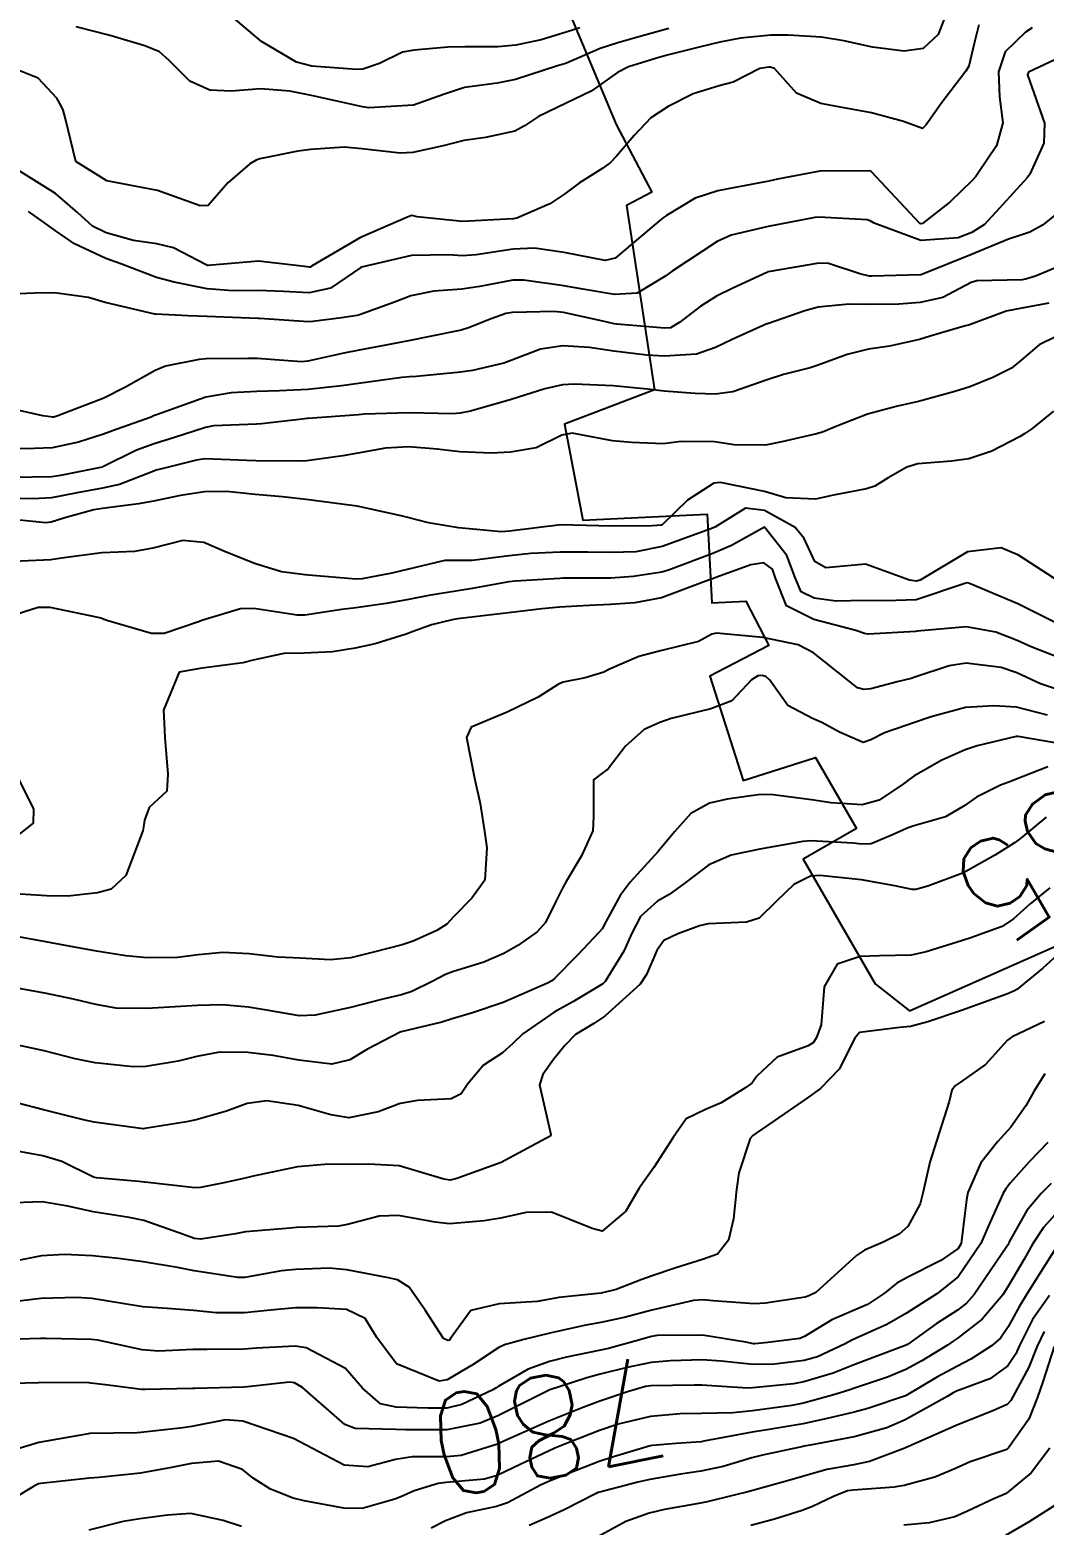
# Model space of a CAD drawing. Header units: metres. Extents: x 318500 to 325275, y 7408834 to 7428799.
# Drawn here: x 321662.2 to 321702.1, y 7423605.8 to 7423664.5 of the extents above; entities that cross this region are included whole.
import ezdxf
from ezdxf.enums import TextEntityAlignment as Align

# ---------------------------------------------------------------- set-up
doc = ezdxf.new("R2010")
doc.units = ezdxf.units.M
doc.header["$MEASUREMENT"] = 0
for name, color, linetype in [('Cotas', 45, 'Continuous'), ('Curvas de Nivel 1m', 11, 'Continuous'), ('Curvas de Nivel 5m', 15, 'Continuous'), ('Edificações', 30, 'Continuous')]:
    doc.layers.add(name, color=color, linetype=linetype)
doc.styles.add('Style-STANDARD', font='STANDARD.shx')

msp = doc.modelspace()

# ---------------------------------------------------------------- linework, layer by layer
at = {"layer": 'Curvas de Nivel 1m', "flags": 128}
for points, elevation in [([(321683.817, 7423664.581), (321683.32, 7423664.416), (321682.303, 7423664.107), (321681.312, 7423663.903), (321680.595, 7423663.836), (321679.31, 7423663.835), (321678.636, 7423663.821), (321677.308, 7423663.702), (321676.854, 7423663.62), (321675.947, 7423663.18), (321675.298, 7423662.962), (321675.049, 7423662.945), (321673.299, 7423663.075), (321672.689, 7423663.226), (321671.312, 7423664.046), (321669.881, 7423665.262)], 804), ([(321698.12, 7423664.888), (321697.896, 7423664.316), (321697.313, 7423663.766), (321696.559, 7423663.66), (321695.314, 7423663.823), (321694.189, 7423664.065), (321693.319, 7423664.214), (321692.004, 7423664.286), (321691.32, 7423664.285), (321690.133, 7423664.177), (321689.315, 7423664.021), (321688.509, 7423663.815), (321687.307, 7423663.517), (321686.923, 7423663.418), (321685.737, 7423663.053), (321685.298, 7423662.83), (321684.261, 7423662.099), (321683.285, 7423661.618), (321682.2, 7423661.096), (321681.65, 7423660.729), (321681.271, 7423660.524), (321680.119, 7423660.275), (321679.265, 7423660.156), (321678.458, 7423659.952), (321677.258, 7423659.68), (321676.766, 7423659.658), (321675.26, 7423659.831), (321674.563, 7423659.898), (321673.259, 7423659.806), (321672.741, 7423659.742), (321671.253, 7423659.441), (321671.11, 7423659.384), (321670.859, 7423659.246), (321670.001, 7423658.496), (321669.225, 7423657.606), (321668.91, 7423657.589), (321667.233, 7423658.193), (321666.138, 7423658.409), (321665.239, 7423658.576), (321664.025, 7423659.338), (321663.619, 7423661.001), (321663.529, 7423661.346), (321663.445, 7423661.511), (321663.285, 7423661.813), (321662.539, 7423662.608), (321661.297, 7423663.098)], 802), ([(321699.5, 7423664.694), (321699.316, 7423663.959), (321699.096, 7423663.08), (321698.989, 7423662.875), (321698.009, 7423661.611), (321697.517, 7423660.896), (321697.417, 7423660.759), (321697.276, 7423660.627), (321696.537, 7423660.907), (321695.283, 7423661.237), (321693.842, 7423661.498), (321693.287, 7423661.614), (321692.335, 7423662.009), (321691.465, 7423662.978), (321691.301, 7423663.039), (321691.241, 7423663.04), (321690.889, 7423662.984), (321689.845, 7423662.444), (321689.293, 7423662.309), (321688.267, 7423661.993), (321687.285, 7423661.49), (321686.616, 7423661.04), (321685.962, 7423660.357), (321685.257, 7423659.546), (321685.021, 7423659.295), (321684.725, 7423659.065), (321683.814, 7423658.501), (321683.235, 7423658.065), (321682.645, 7423657.673), (321681.342, 7423657.108), (321681.22, 7423657.085), (321681.194, 7423657.084), (321679.218, 7423656.971), (321677.427, 7423657.158), (321677.221, 7423657.208), (321677.177, 7423657.204), (321677.076, 7423657.162), (321675.212, 7423656.344), (321673.288, 7423655.219), (321673.232, 7423655.187), (321673.199, 7423655.181), (321672.907, 7423655.223), (321671.202, 7423655.419), (321669.368, 7423655.267), (321669.219, 7423655.251), (321669.2, 7423655.252), (321669.148, 7423655.271), (321667.856, 7423655.94), (321667.208, 7423656.097), (321666.286, 7423656.232), (321665.212, 7423656.526), (321664.685, 7423656.798), (321664.095, 7423657.337), (321663.231, 7423658.082), (321661.443, 7423659.182)], 801), ([(321687.323, 7423664.559), (321686.142, 7423664.223), (321685.314, 7423663.992), (321684.615, 7423663.763), (321683.302, 7423663.193), (321683.216, 7423663.167), (321682.939, 7423663.085), (321681.294, 7423662.554), (321680.577, 7423662.404), (321679.291, 7423662.231), (321678.472, 7423661.964), (321677.284, 7423661.539), (321675.529, 7423661.433), (321675.283, 7423661.473), (321673.872, 7423661.798), (321673.287, 7423661.923), (321672.425, 7423662.092), (321671.289, 7423662.179), (321670.12, 7423662.09), (321669.289, 7423662.13), (321668.498, 7423662.488), (321667.697, 7423663.294), (321667.305, 7423663.637), (321666.737, 7423663.877), (321665.315, 7423664.292), (321664.041, 7423664.617)], 803), ([(321702.705, 7423663.431), (321701.446, 7423662.839), (321701.409, 7423662.729), (321702.073, 7423660.832), (321702.051, 7423660.05), (321701.495, 7423658.838), (321701.394, 7423658.692), (321701.245, 7423658.54), (321700.442, 7423657.642), (321699.721, 7423656.862), (321699.217, 7423656.547), (321698.677, 7423656.34), (321697.213, 7423656.228), (321695.38, 7423656.918), (321695.221, 7423657.005), (321695.102, 7423657.041), (321693.223, 7423657.143), (321693.046, 7423657.129), (321692.181, 7423656.966), (321691.218, 7423656.783), (321689.769, 7423656.44), (321689.212, 7423656.19), (321687.452, 7423655.026), (321687.303, 7423654.924), (321687.197, 7423654.839), (321686.069, 7423654.164), (321685.186, 7423654.106), (321683.944, 7423654.317), (321683.191, 7423654.453), (321681.624, 7423654.673), (321681.193, 7423654.669), (321679.89, 7423654.429), (321679.188, 7423654.32), (321678.091, 7423654.246), (321677.183, 7423654.055), (321676.536, 7423653.813), (321675.172, 7423653.316), (321675.071, 7423653.292), (321674.459, 7423653.201), (321673.333, 7423653.052), (321673.167, 7423653.043), (321671.235, 7423653.174), (321671.169, 7423653.175), (321669.188, 7423653.251), (321669.17, 7423653.252), (321668.437, 7423653.281), (321667.171, 7423653.337), (321667.128, 7423653.343), (321665.177, 7423653.804), (321664.516, 7423653.994), (321663.182, 7423654.173), (321662.383, 7423654.161), (321661.181, 7423654.11)], 799), ([(321702.67, 7423657.384), (321702, 7423656.832), (321701.494, 7423656.56), (321701.216, 7423656.47), (321700.655, 7423656.289), (321699.208, 7423655.685), (321697.258, 7423654.899), (321697.217, 7423654.883), (321697.2, 7423654.879), (321695.285, 7423654.833), (321695.199, 7423654.835), (321694.817, 7423654.926), (321693.584, 7423655.325), (321693.204, 7423655.345), (321691.224, 7423655.004), (321691.2, 7423654.996), (321691.164, 7423654.98), (321689.828, 7423654.356), (321689.186, 7423654.046), (321688.544, 7423653.646), (321687.744, 7423653.021), (321687.385, 7423652.809), (321687.166, 7423652.784), (321685.276, 7423652.951), (321685.169, 7423652.966), (321684.724, 7423653.064), (321683.175, 7423653.404), (321682.813, 7423653.448), (321681.174, 7423653.41), (321680.919, 7423653.369), (321680.235, 7423653.124), (321679.485, 7423652.816), (321679.164, 7423652.714), (321677.867, 7423652.445), (321677.157, 7423652.309), (321676.207, 7423652.121), (321675.151, 7423651.921), (321674.545, 7423651.804), (321673.144, 7423651.49), (321672.895, 7423651.471), (321671.145, 7423651.598), (321670.785, 7423651.606), (321669.145, 7423651.584), (321668.863, 7423651.555), (321667.545, 7423651.294), (321667.138, 7423651.134), (321665.972, 7423650.471), (321665.127, 7423650.048), (321663.32, 7423649.347), (321663.167, 7423649.302), (321663.119, 7423649.296), (321662.731, 7423649.356), (321661.396, 7423649.649)], 798), ([(321702.76, 7423655.269), (321701.721, 7423654.835), (321701.327, 7423654.709), (321701.198, 7423654.694), (321699.415, 7423654.648), (321699.196, 7423654.585), (321698.077, 7423653.996), (321697.183, 7423653.794), (321696.355, 7423653.735), (321695.182, 7423653.719), (321694.384, 7423653.73), (321693.18, 7423653.61), (321692.659, 7423653.476), (321691.232, 7423652.979), (321691.185, 7423652.964), (321691.17, 7423652.955), (321689.807, 7423652.347), (321689.155, 7423652.029), (321688.398, 7423651.765), (321687.15, 7423651.687), (321686.457, 7423651.734), (321685.152, 7423651.893), (321684.197, 7423652.027), (321683.155, 7423652.091), (321682.275, 7423651.971), (321681.146, 7423651.532), (321680.842, 7423651.417), (321679.601, 7423651.133), (321679.139, 7423651.06), (321677.406, 7423650.889), (321677.137, 7423650.878), (321676.829, 7423650.857), (321675.134, 7423650.625), (321674.462, 7423650.529), (321673.132, 7423650.384), (321672.027, 7423650.335), (321671.131, 7423650.3), (321670.126, 7423650.251), (321669.128, 7423650.088), (321667.231, 7423649.408), (321667.121, 7423649.364), (321667.076, 7423649.345), (321666.979, 7423649.301), (321665.611, 7423648.816), (321665.11, 7423648.63), (321664.127, 7423648.312), (321663.101, 7423648.094), (321662.4, 7423648.061), (321661.1, 7423648.058)], 797), ([(321702.242, 7423653.772), (321701.181, 7423653.58), (321700.568, 7423653.46), (321699.171, 7423652.933), (321699.123, 7423652.919), (321698.919, 7423652.874), (321697.578, 7423652.48), (321697.162, 7423652.349), (321695.982, 7423652.088), (321695.156, 7423651.964), (321694.323, 7423651.761), (321693.146, 7423651.325), (321692.867, 7423651.232), (321691.819, 7423650.97), (321691.138, 7423650.75), (321689.836, 7423650.29), (321689.132, 7423650.205), (321688.353, 7423650.232), (321687.133, 7423650.316), (321686.484, 7423650.39), (321685.135, 7423650.527), (321683.614, 7423650.596), (321683.135, 7423650.566), (321682.452, 7423650.409), (321681.129, 7423649.988), (321679.523, 7423649.533), (321679.123, 7423649.453), (321678.832, 7423649.434), (321677.123, 7423649.468), (321675.349, 7423649.413), (321675.122, 7423649.393), (321673.145, 7423649.244), (321673.12, 7423649.243), (321673.1, 7423649.241), (321672.919, 7423649.222), (321671.32, 7423649.034), (321671.117, 7423649.018), (321669.43, 7423648.951), (321669.114, 7423648.894), (321667.899, 7423648.498), (321667.104, 7423648.255), (321666.407, 7423648), (321665.09, 7423647.348), (321665.073, 7423647.338), (321664.996, 7423647.321), (321663.423, 7423647.007), (321663.084, 7423646.959), (321661.532, 7423646.924)], 796), ([(321702.425, 7423649.529), (321701.574, 7423648.835), (321701.304, 7423648.652), (321701.116, 7423648.543), (321700, 7423647.964), (321699.102, 7423647.659), (321698.417, 7423647.564), (321697.098, 7423647.46), (321696.662, 7423647.339), (321695.932, 7423646.912), (321695.408, 7423646.594), (321695.083, 7423646.479), (321693.787, 7423646.232), (321693.077, 7423646.082), (321691.913, 7423646.132), (321691.081, 7423646.38), (321689.347, 7423646.737), (321689.086, 7423646.704), (321688.048, 7423646.043), (321687.061, 7423645.066), (321687.035, 7423645.055), (321686.662, 7423645.036), (321685.06, 7423645.023), (321683.07, 7423645.069), (321681.057, 7423644.818), (321680.744, 7423644.802), (321679.058, 7423644.959), (321677.883, 7423645.152), (321677.063, 7423645.358), (321676.81, 7423645.418), (321675.069, 7423645.802), (321674.37, 7423645.901), (321673.073, 7423646.061), (321672.136, 7423646.167), (321671.075, 7423646.268), (321669.955, 7423646.379), (321669.076, 7423646.367), (321668.132, 7423646.226), (321667.071, 7423646.003), (321666.485, 7423645.889), (321665.066, 7423645.717), (321664.728, 7423645.663), (321663.595, 7423645.342), (321663.058, 7423645.171), (321662.849, 7423645.143), (321661.059, 7423645.327)], 794), ([(321702.688, 7423642.824), (321701.05, 7423643.885), (321700.367, 7423644.164), (321699.051, 7423644.009), (321697.183, 7423642.898), (321697.039, 7423642.857), (321696.774, 7423642.903), (321695.046, 7423643.521), (321693.482, 7423643.381), (321693.047, 7423643.638), (321692.632, 7423644.533), (321692.281, 7423644.962), (321691.07, 7423645.64), (321690.335, 7423645.724), (321689.149, 7423644.999), (321689.094, 7423644.965), (321689.059, 7423644.949), (321688.973, 7423644.916), (321687.052, 7423644.215), (321686.018, 7423644.013), (321685.049, 7423643.981), (321684.122, 7423643.997), (321683.049, 7423644.004), (321681.899, 7423643.947), (321681.047, 7423643.851), (321679.591, 7423643.677), (321679.045, 7423643.676), (321678.515, 7423643.675), (321677.042, 7423643.318), (321676.437, 7423643.169), (321675.269, 7423642.954), (321675.036, 7423642.944), (321673.16, 7423643.097), (321673.038, 7423643.109), (321672.102, 7423643.229), (321671.043, 7423643.55), (321669.832, 7423644.043), (321669.051, 7423644.375), (321668.229, 7423644.459), (321667.049, 7423644.157), (321666.327, 7423644.027), (321665.046, 7423643.969), (321663.458, 7423643.757), (321663.043, 7423643.691), (321661.288, 7423643.613)], 793), ([(321702.704, 7423641.133), (321701.027, 7423641.976), (321699.133, 7423642.774), (321699.039, 7423642.795), (321698.94, 7423642.773), (321697.028, 7423642.13), (321695.856, 7423642.083), (321695.028, 7423642.103), (321693.89, 7423642.074), (321693.029, 7423642.193), (321692.52, 7423642.446), (321692.289, 7423642.961), (321691.955, 7423643.872), (321691.072, 7423644.98), (321689.783, 7423644.262), (321689.049, 7423643.944), (321687.302, 7423643.286), (321687.042, 7423643.212), (321685.913, 7423643.047), (321685.039, 7423642.981), (321683.146, 7423642.972), (321683.038, 7423642.965), (321681.279, 7423642.864), (321681.036, 7423642.834), (321679.59, 7423642.573), (321679.03, 7423642.479), (321677.888, 7423642.291), (321677.025, 7423642.131), (321676.21, 7423641.984), (321675.019, 7423641.81), (321674.467, 7423641.749), (321673.014, 7423641.52), (321672.718, 7423641.519), (321671.018, 7423641.785), (321670.491, 7423641.775), (321669.011, 7423641.326), (321668.971, 7423641.31), (321668.877, 7423641.272), (321667.492, 7423640.804), (321667.003, 7423640.802), (321665.247, 7423641.318), (321665.011, 7423641.402), (321664.903, 7423641.431), (321663.017, 7423641.828), (321662.548, 7423641.824), (321661.109, 7423641.369)], 792), ([(321702.994, 7423639.725), (321701.552, 7423640.285), (321701.005, 7423640.535), (321700.162, 7423640.853), (321699.013, 7423641.07), (321697.076, 7423640.899), (321697.024, 7423640.886), (321695.143, 7423640.783), (321695.008, 7423640.802), (321694.662, 7423640.925), (321693.016, 7423641.357), (321691.944, 7423641.886), (321691.508, 7423642.973), (321691.394, 7423643.325), (321691.046, 7423643.582), (321690.532, 7423643.498), (321689.167, 7423642.999), (321689.076, 7423642.963), (321689.039, 7423642.956), (321688.979, 7423642.941), (321687.028, 7423642.201), (321685.983, 7423642.004), (321685.023, 7423641.938), (321684.191, 7423641.9), (321683.021, 7423641.835), (321682.333, 7423641.778), (321681.018, 7423641.616), (321680.575, 7423641.559), (321679.014, 7423641.378), (321678.81, 7423641.345), (321677.996, 7423641.15), (321677.275, 7423640.888), (321677.004, 7423640.786), (321675.777, 7423640.4), (321674.996, 7423640.227), (321674.107, 7423640.089), (321672.992, 7423640.04), (321672.196, 7423640.023), (321670.988, 7423639.754), (321670.58, 7423639.653), (321668.983, 7423639.44), (321668.831, 7423639.423), (321668.088, 7423639.283), (321667.473, 7423637.8), (321667.491, 7423637.292), (321667.518, 7423636.725), (321667.634, 7423635.289), (321667.598, 7423634.612), (321666.91, 7423633.978), (321666.719, 7423633.476), (321666.699, 7423633.293), (321666.659, 7423633.055), (321665.988, 7423631.303), (321665.41, 7423630.774), (321664.87, 7423630.621), (321663.706, 7423630.499), (321662.867, 7423630.509), (321661.646, 7423630.585)], 791), ([(321702.193, 7423637.603), (321700.971, 7423637.912), (321700.084, 7423637.967), (321698.97, 7423637.897), (321697.616, 7423637.54), (321696.964, 7423637.307), (321696.66, 7423637.206), (321695.793, 7423636.912), (321695.247, 7423636.626), (321694.954, 7423636.522), (321694.019, 7423636.934), (321693.329, 7423637.31), (321692.965, 7423637.469), (321691.991, 7423637.986), (321691.284, 7423638.975), (321691.122, 7423639.118), (321690.983, 7423639.16), (321690.815, 7423639.149), (321690.559, 7423638.984), (321689.797, 7423638.167), (321688.968, 7423637.843), (321687.404, 7423637.463), (321686.963, 7423637.314), (321686.343, 7423637.039), (321685.618, 7423636.381), (321684.937, 7423635.5), (321684.691, 7423635.306), (321684.355, 7423635.066), (321684.353, 7423633.621), (321684.332, 7423633.066), (321683.882, 7423632.079), (321683.287, 7423631.076), (321683.139, 7423630.814), (321682.868, 7423630.262), (321682.479, 7423629.462), (321682.14, 7423629.091), (321681.38, 7423628.564), (321680.837, 7423628.248), (321680.051, 7423627.903), (321678.826, 7423627.532), (321678.541, 7423627.426), (321678.026, 7423627.148), (321677.216, 7423626.756), (321676.815, 7423626.625), (321676.089, 7423626.447), (321674.809, 7423626.122), (321673.424, 7423625.821), (321672.806, 7423625.802), (321671.59, 7423626.014), (321670.809, 7423626.141), (321669.779, 7423626.224), (321668.809, 7423626.208), (321667.931, 7423626.156), (321666.808, 7423626.081), (321665.605, 7423626.105), (321664.809, 7423626.244), (321663.935, 7423626.457), (321662.813, 7423626.684), (321661.211, 7423626.971)], 789), ([(321702.954, 7423636.439), (321701.04, 7423636.758), (321700.959, 7423636.766), (321699.426, 7423636.39), (321698.951, 7423636.244), (321698.01, 7423635.818), (321696.935, 7423635.21), (321696.754, 7423635.081), (321696.539, 7423634.904), (321695.575, 7423634.259), (321694.917, 7423634.085), (321693.696, 7423634.161), (321692.92, 7423634.28), (321691.417, 7423634.478), (321690.923, 7423634.481), (321689.613, 7423634.3), (321688.917, 7423634.144), (321688.184, 7423633.738), (321687.54, 7423633.02), (321686.892, 7423632.248), (321685.793, 7423631.046), (321685.404, 7423630.52), (321684.857, 7423629.508), (321684.696, 7423629.218), (321684.563, 7423629.063), (321683.724, 7423628.183), (321682.823, 7423627.258), (321682.725, 7423627.178), (321682.549, 7423627.084), (321680.812, 7423626.321), (321679.599, 7423625.919), (321678.805, 7423625.677), (321678.396, 7423625.552), (321676.8, 7423625.173), (321676.763, 7423625.161), (321675.475, 7423624.495), (321674.783, 7423624.067), (321674.082, 7423623.895), (321672.783, 7423624.064), (321671.774, 7423624.237), (321670.787, 7423624.359), (321669.666, 7423624.378), (321668.784, 7423624.204), (321668.043, 7423624.016), (321666.778, 7423623.815), (321666.274, 7423623.801), (321664.779, 7423623.951), (321663.999, 7423624.115), (321662.786, 7423624.423), (321661.445, 7423624.709)], 788), ([(321661.646, 7423635.363), (321662.358, 7423633.906), (321662.353, 7423633.355), (321661.538, 7423632.719)], 792), ([(321702.201, 7423635.568), (321700.934, 7423635.075), (321700.771, 7423635.004), (321700.342, 7423634.849), (321699.4, 7423634.386), (321698.918, 7423634.042), (321698.181, 7423633.611), (321696.905, 7423633.247), (321696.649, 7423633.158), (321696.106, 7423632.908), (321695.26, 7423632.553), (321694.896, 7423632.54), (321694.552, 7423632.581), (321692.897, 7423632.671), (321692.586, 7423632.644), (321690.894, 7423632.338), (321689.772, 7423632.11), (321688.887, 7423631.727), (321687.961, 7423631.014), (321687.334, 7423630.562), (321686.869, 7423630.296), (321686.2, 7423629.7), (321685.858, 7423629.045), (321685.555, 7423628.334), (321684.821, 7423627.152), (321684.778, 7423627.103), (321684.729, 7423627.061), (321683.541, 7423626.344), (321682.809, 7423625.941), (321681.578, 7423625.098), (321681.19, 7423624.708), (321680.789, 7423624.35), (321680.041, 7423623.861), (321679.417, 7423623.13), (321679.156, 7423622.742), (321678.761, 7423622.537), (321677.443, 7423622.47), (321676.758, 7423622.357), (321675.896, 7423622.03), (321674.749, 7423621.798), (321674.038, 7423621.91), (321672.756, 7423622.279), (321671.523, 7423622.464), (321670.757, 7423622.359), (321669.943, 7423622.061), (321668.747, 7423621.717), (321668.376, 7423621.643), (321666.741, 7423621.373), (321666.664, 7423621.369), (321664.745, 7423621.621), (321664.374, 7423621.697), (321662.751, 7423622.111), (321661.745, 7423622.37)], 787), ([(321702.139, 7423633.601), (321701.221, 7423632.837), (321701.04, 7423632.697), (321700.898, 7423632.594), (321700.154, 7423632.112), (321698.885, 7423631.408), (321697.485, 7423630.891), (321697.013, 7423630.763), (321696.878, 7423630.757), (321696.195, 7423630.907), (321694.882, 7423631.133), (321693.246, 7423631.307), (321692.883, 7423631.275), (321692.225, 7423630.96), (321691.542, 7423630.298), (321690.86, 7423629.634), (321690.371, 7423629.471), (321688.856, 7423629.412), (321688.523, 7423629.337), (321687.673, 7423629.018), (321687.121, 7423628.751), (321686.84, 7423628.357), (321686.44, 7423627.421), (321686.188, 7423627.039), (321684.807, 7423625.789), (321684.369, 7423625.5), (321683.651, 7423625.071), (321683.231, 7423624.638), (321682.785, 7423624.083), (321682.365, 7423623.497), (321682.238, 7423623.088), (321682.683, 7423621.139), (321682.662, 7423621.081), (321680.729, 7423620.043), (321678.994, 7423619.408), (321678.722, 7423619.347), (321678.481, 7423619.384), (321676.728, 7423619.911), (321675.528, 7423619.978), (321674.728, 7423619.961), (321673.945, 7423619.981), (321672.727, 7423619.87), (321670.986, 7423619.5), (321670.722, 7423619.437), (321669.898, 7423619.252), (321668.928, 7423619.055), (321668.717, 7423619.047), (321666.737, 7423619.272), (321666.72, 7423619.273), (321666.5, 7423619.293), (321664.84, 7423619.437), (321664.722, 7423619.472), (321663.474, 7423620.085), (321662.73, 7423620.302), (321661.582, 7423620.511)], 786), ([(321702.846, 7423628.425), (321702.003, 7423627.664), (321700.981, 7423626.838), (321700.889, 7423626.78), (321700.829, 7423626.749), (321700.654, 7423626.669), (321698.811, 7423626.014), (321697.484, 7423625.568), (321696.805, 7423625.384), (321696.371, 7423625.338), (321694.802, 7423625.14), (321694.618, 7423624.923), (321694.003, 7423623.71), (321693.272, 7423622.942), (321692.766, 7423622.577), (321691.457, 7423621.676), (321690.743, 7423621.188), (321690.619, 7423621.104), (321690.506, 7423620.982), (321690.071, 7423619.642), (321689.97, 7423618.987), (321689.856, 7423617.835), (321689.663, 7423616.99), (321689.231, 7423616.448), (321688.682, 7423616.244), (321687.555, 7423615.898), (321686.668, 7423615.589), (321686.256, 7423615.446), (321685.245, 7423615.051), (321684.659, 7423614.919), (321682.997, 7423614.737), (321682.656, 7423614.679), (321682.147, 7423614.58), (321680.654, 7423614.5), (321679.545, 7423614.227), (321678.747, 7423613.129), (321678.696, 7423613.072), (321678.639, 7423613.055), (321678.466, 7423613.133), (321677.752, 7423614.245), (321677.117, 7423615.153), (321676.664, 7423615.435), (321676.309, 7423615.521), (321674.67, 7423615.833), (321673.977, 7423615.891), (321672.67, 7423615.848), (321672.097, 7423615.79), (321670.664, 7423615.528), (321670.386, 7423615.522), (321668.668, 7423615.788), (321668.023, 7423615.923), (321666.673, 7423616.145), (321665.704, 7423616.275), (321664.676, 7423616.384), (321663.581, 7423616.432), (321662.675, 7423616.379), (321661.82, 7423616.212)], 784), ([(321702.068, 7423625.571), (321700.802, 7423624.969), (321700.618, 7423624.843), (321699.749, 7423623.892), (321698.775, 7423623.192), (321698.577, 7423623.069), (321698.438, 7423622.875), (321698.325, 7423622.436), (321697.834, 7423620.884), (321697.567, 7423620.059), (321697.311, 7423618.891), (321697.192, 7423618.413), (321696.7, 7423617.535), (321696.366, 7423617.232), (321695.738, 7423616.91), (321695.008, 7423616.596), (321694.685, 7423616.395), (321693.086, 7423614.944), (321692.814, 7423614.802), (321692.667, 7423614.756), (321691.116, 7423614.52), (321690.663, 7423614.494), (321689.054, 7423614.607), (321688.665, 7423614.649), (321688.283, 7423614.624), (321686.652, 7423614.247), (321685.564, 7423613.961), (321684.647, 7423613.756), (321684.057, 7423613.655), (321682.643, 7423613.346), (321681.621, 7423613.095), (321680.862, 7423612.881), (321680.635, 7423612.78), (321679.633, 7423612.112), (321678.616, 7423611.517), (321678.295, 7423611.455), (321676.625, 7423612.135), (321675.845, 7423613.172), (321675.383, 7423613.914), (321674.651, 7423614.269), (321673.51, 7423614.343), (321672.651, 7423614.341), (321671.675, 7423614.249), (321670.649, 7423614.136), (321669.538, 7423614.145), (321668.65, 7423614.238), (321667.614, 7423614.316), (321666.651, 7423614.379), (321665.859, 7423614.509), (321664.654, 7423614.702), (321664.069, 7423614.743), (321662.654, 7423614.706), (321661.461, 7423614.553)], 783), ([(321702.09, 7423623.517), (321701.649, 7423622.831), (321701.336, 7423622.263), (321700.756, 7423621.424), (321700.228, 7423620.848), (321699.57, 7423620.025), (321699.059, 7423618.865), (321699.007, 7423618.575), (321698.8, 7423616.868), (321698.688, 7423616.667), (321697.995, 7423616.193), (321696.676, 7423615.523), (321696.279, 7423615.299), (321695.79, 7423614.909), (321695.115, 7423614.464), (321694.66, 7423614.269), (321693.722, 7423613.866), (321692.644, 7423613.206), (321692.467, 7423613.129), (321691.207, 7423612.971), (321690.694, 7423612.925), (321690.639, 7423612.927), (321690.341, 7423612.983), (321688.644, 7423613.269), (321686.865, 7423613.249), (321686.642, 7423613.207), (321686.038, 7423613.039), (321684.946, 7423612.745), (321684.634, 7423612.675), (321683.302, 7423612.401), (321682.627, 7423612.23), (321681.789, 7423611.926), (321680.612, 7423611.247), (321680.529, 7423611.193), (321680.402, 7423611.112), (321679.191, 7423610.538), (321678.603, 7423610.398), (321677.857, 7423610.396), (321676.603, 7423610.443), (321675.996, 7423610.564), (321675.282, 7423611.18), (321674.621, 7423611.951), (321673.069, 7423612.77), (321672.634, 7423612.837), (321671.115, 7423612.75), (321670.632, 7423612.71), (321669.186, 7423612.707), (321668.631, 7423612.697), (321667.275, 7423612.638), (321666.631, 7423612.687), (321664.89, 7423613.063), (321664.637, 7423613.1), (321662.845, 7423613.138), (321662.637, 7423613.137), (321660.921, 7423613.082)], 782), ([(321702.203, 7423620.825), (321701.487, 7423620.084), (321700.726, 7423619.225), (321700.557, 7423619.008), (321700.455, 7423618.844), (321699.911, 7423617.642), (321699.577, 7423616.857), (321698.677, 7423615.556), (321697.849, 7423614.882), (321697.127, 7423614.43), (321696.658, 7423614.13), (321695.874, 7423613.685), (321694.643, 7423613.133), (321694.501, 7423613.063), (321694.248, 7423612.926), (321693.158, 7423612.416), (321692.63, 7423612.268), (321691.463, 7423612.132), (321690.627, 7423612.118), (321689.376, 7423612.245), (321688.629, 7423612.294), (321687.388, 7423612.259), (321686.627, 7423612.19), (321685.674, 7423611.995), (321684.62, 7423611.729), (321684.095, 7423611.588), (321682.61, 7423611.105), (321682.595, 7423611.096), (321682.559, 7423611.081), (321680.6, 7423610.102), (321679.904, 7423609.81), (321678.594, 7423609.549), (321676.993, 7423609.553), (321676.594, 7423609.561), (321675.002, 7423609.6), (321674.589, 7423609.762), (321672.933, 7423611.207), (321672.613, 7423611.393), (321672.412, 7423611.414), (321670.764, 7423611.238), (321670.624, 7423611.225), (321668.702, 7423611.175), (321668.609, 7423611.176), (321666.764, 7423611.132), (321666.608, 7423611.138), (321665.187, 7423611.311), (321664.611, 7423611.385), (321664.542, 7423611.39), (321662.611, 7423611.401), (321662.562, 7423611.399), (321661.51, 7423611.361)], 781), ([(321702.711, 7423618.248), (321702.037, 7423617.49), (321701.603, 7423616.831), (321701.272, 7423616.246), (321700.674, 7423615.227), (321700.43, 7423614.844), (321699.622, 7423613.889), (321698.644, 7423613.129), (321698.485, 7423613.03), (321698.258, 7423612.876), (321697.261, 7423612.26), (321696.625, 7423611.91), (321695.908, 7423611.619), (321694.614, 7423611.183), (321694.421, 7423611.115), (321693.843, 7423610.932), (321692.606, 7423610.589), (321692.152, 7423610.503), (321690.603, 7423610.292), (321689.829, 7423610.214), (321688.602, 7423610.186), (321687.765, 7423610.176), (321686.6, 7423610.072), (321685.33, 7423609.775), (321684.595, 7423609.523), (321683.432, 7423609.067), (321682.839, 7423608.823), (321682.585, 7423608.713), (321681.478, 7423608.194), (321680.57, 7423607.755), (321680.071, 7423607.612), (321678.565, 7423607.482), (321678.256, 7423607.443), (321677.317, 7423607.149), (321676.789, 7423606.924), (321676.555, 7423606.824), (321675.266, 7423606.462), (321674.549, 7423606.468), (321673, 7423606.759), (321672.555, 7423606.872), (321671.666, 7423607.223), (321670.986, 7423607.655), (321670.567, 7423607.985), (321669.63, 7423608.314), (321668.57, 7423608.226), (321667.779, 7423608.067), (321666.566, 7423607.851), (321664.926, 7423607.677), (321664.563, 7423607.65), (321662.656, 7423607.444), (321662.561, 7423607.432), (321662.502, 7423607.409), (321662.398, 7423607.352), (321661.26, 7423606.653)], 779), ([(321702.615, 7423616.821), (321701.864, 7423615.642), (321701.348, 7423614.833), (321701.091, 7423614.408), (321700.651, 7423613.589), (321700.341, 7423613.148), (321699.988, 7423612.85), (321699.177, 7423612.317), (321698.627, 7423612.036), (321697.871, 7423611.631), (321696.643, 7423610.9), (321696.61, 7423610.885), (321695.134, 7423610.385), (321694.603, 7423610.237), (321693.7, 7423610.033), (321692.598, 7423609.787), (321691.175, 7423609.55), (321690.595, 7423609.455), (321688.691, 7423609.099), (321688.591, 7423609.083), (321687.609, 7423609.015), (321686.678, 7423608.939), (321686.588, 7423608.919), (321685.141, 7423608.485), (321684.579, 7423608.304), (321683.679, 7423607.958), (321682.566, 7423607.513), (321682.271, 7423607.378), (321681.741, 7423607.092), (321680.979, 7423606.678), (321680.551, 7423606.541), (321679.373, 7423606.297), (321678.543, 7423605.978), (321677.983, 7423605.693)], 778), ([(321702.272, 7423614.824), (321701.602, 7423613.884), (321701.077, 7423612.836), (321700.943, 7423612.529), (321700.628, 7423612.061), (321699.92, 7423611.551), (321698.613, 7423611.062), (321698.481, 7423611.003), (321698.27, 7423610.875), (321696.6, 7423609.938), (321695.876, 7423609.629), (321694.594, 7423609.274), (321692.874, 7423608.946), (321692.635, 7423608.903), (321692.589, 7423608.895), (321691.002, 7423608.555), (321690.582, 7423608.447), (321689.453, 7423608.115), (321688.574, 7423607.925), (321687.777, 7423607.807), (321686.569, 7423607.605), (321686.106, 7423607.495), (321684.561, 7423607.094), (321684.526, 7423607.085), (321684.459, 7423607.052), (321683.209, 7423606.411), (321682.545, 7423606.109), (321681.833, 7423605.798)], 777), ([(321702.063, 7423613.412), (321701.78, 7423612.829), (321701.452, 7423612.007), (321700.831, 7423610.838), (321700.751, 7423610.697), (321700.607, 7423610.543), (321700.067, 7423610.311), (321698.598, 7423609.713), (321696.732, 7423608.898), (321696.634, 7423608.854), (321696.589, 7423608.834), (321695.193, 7423608.301), (321694.579, 7423608.178), (321693.523, 7423607.989), (321692.571, 7423607.714), (321691.984, 7423607.544), (321690.563, 7423607.159), (321690.422, 7423607.121), (321689.88, 7423606.987), (321688.828, 7423606.725), (321688.555, 7423606.669), (321687.152, 7423606.42), (321686.549, 7423606.278), (321685.633, 7423605.95), (321684.534, 7423605.342)], 776), ([(321702.282, 7423608.823), (321701.547, 7423607.858), (321700.563, 7423607.055), (321700.424, 7423606.981), (321700.112, 7423606.847), (321699.053, 7423606.362), (321698.549, 7423606.14), (321697.537, 7423605.893), (321696.544, 7423605.807)], 774), ([(321702.557, 7423606.631), (321701.447, 7423605.93), (321700.539, 7423605.407)], 773), ([(321670.538, 7423605.755), (321669.807, 7423605.986), (321668.545, 7423606.266), (321667.63, 7423606.193), (321666.541, 7423606.05), (321665.884, 7423605.956), (321664.534, 7423605.615)], 778)]:
    msp.add_lwpolyline(points, dxfattribs=dict(at, elevation=elevation))
at = {"layer": 'Curvas de Nivel 5m', "flags": 128}
for points, elevation in [([(321701.584, 7423664.58), (321701.324, 7423664.408), (321700.525, 7423663.639), (321700.267, 7423662.856), (321700.305, 7423661.869), (321700.438, 7423660.853), (321700.181, 7423659.942), (321699.46, 7423658.867), (321699.37, 7423658.746), (321699.246, 7423658.598), (321698.368, 7423657.748), (321697.287, 7423656.899), (321697.22, 7423656.885), (321697.178, 7423656.9), (321696.038, 7423658.112), (321695.296, 7423658.92), (321695.251, 7423658.954), (321695.202, 7423658.969), (321693.25, 7423658.95), (321691.585, 7423658.635), (321691.244, 7423658.566), (321689.921, 7423658.312), (321689.238, 7423658.179), (321688.357, 7423657.889), (321687.223, 7423657.214), (321687.114, 7423657.139), (321686.978, 7423657.034), (321685.205, 7423655.533), (321684.814, 7423655.453), (321683.207, 7423655.758), (321682.037, 7423655.927), (321681.208, 7423655.887), (321679.743, 7423655.669), (321679.205, 7423655.634), (321678.68, 7423655.671), (321677.205, 7423655.647), (321675.24, 7423655.189), (321675.213, 7423655.176), (321674.033, 7423654.362), (321673.184, 7423654.183), (321672.179, 7423654.236), (321671.186, 7423654.274), (321670.186, 7423654.254), (321669.186, 7423654.334), (321667.884, 7423654.596), (321667.192, 7423654.781), (321665.792, 7423655.314), (321665.202, 7423655.529), (321663.968, 7423656.099), (321663.213, 7423656.626), (321662.79, 7423656.931), (321662.168, 7423657.366)], 800), ([(321703.169, 7423652.778), (321701.859, 7423652.134), (321701.15, 7423651.532), (321700.772, 7423651.219), (321700.046, 7423650.856), (321699.136, 7423650.494), (321698.557, 7423650.301), (321697.13, 7423649.912), (321696.301, 7423649.735), (321695.125, 7423649.417), (321693.919, 7423648.938), (321693.351, 7423648.712), (321693.115, 7423648.641), (321691.758, 7423648.323), (321691.108, 7423648.2), (321689.887, 7423648.214), (321689.11, 7423648.331), (321687.793, 7423648.337), (321687.108, 7423648.251), (321685.855, 7423648.302), (321685.11, 7423648.373), (321683.519, 7423648.67), (321683.113, 7423648.586), (321682.105, 7423648.095), (321681.102, 7423647.921), (321680.342, 7423647.881), (321679.102, 7423647.934), (321678.217, 7423648.035), (321677.105, 7423648.128), (321676.193, 7423648.084), (321675.1, 7423647.879), (321674.516, 7423647.782), (321673.096, 7423647.587), (321672.75, 7423647.568), (321671.095, 7423647.585), (321670.739, 7423647.602), (321669.096, 7423647.658), (321668.758, 7423647.612), (321667.506, 7423647.294), (321667.174, 7423647.213), (321667.088, 7423647.183), (321665.74, 7423646.654), (321665.078, 7423646.507), (321664.082, 7423646.328), (321663.072, 7423646.131), (321662.343, 7423646.089), (321661.071, 7423646.124)], 795), ([(321702.977, 7423638.476), (321701.913, 7423638.831), (321700.986, 7423639.265), (321700.367, 7423639.471), (321698.991, 7423639.637), (321698.328, 7423639.542), (321696.983, 7423639.089), (321696.84, 7423639.043), (321696.29, 7423638.907), (321695.257, 7423638.637), (321694.977, 7423638.605), (321694.732, 7423638.678), (321694.396, 7423638.929), (321692.996, 7423640.048), (321692.397, 7423640.355), (321691.005, 7423640.654), (321689.188, 7423640.817), (321689.007, 7423640.781), (321688.488, 7423640.494), (321686.996, 7423640.12), (321686.135, 7423639.901), (321684.985, 7423639.403), (321684.758, 7423639.288), (321684.033, 7423639.069), (321683.166, 7423638.891), (321682.977, 7423638.814), (321682.19, 7423638.309), (321680.966, 7423637.713), (321679.559, 7423637.131), (321679.368, 7423636.72), (321679.682, 7423635.129), (321679.908, 7423634.132), (321680.066, 7423633.123), (321680.165, 7423632.393), (321680.085, 7423631.122), (321679.577, 7423630.421), (321678.858, 7423629.686), (321678.596, 7423629.4), (321678.21, 7423629.146), (321677.273, 7423628.727), (321676.841, 7423628.579), (321675.717, 7423628.297), (321674.833, 7423628.078), (321674.031, 7423628.003), (321672.833, 7423628.056), (321671.956, 7423628.106), (321670.835, 7423628.227), (321669.801, 7423628.29), (321668.834, 7423628.194), (321668.018, 7423628.093), (321666.832, 7423628.075), (321665.987, 7423628.148), (321664.835, 7423628.338), (321663.614, 7423628.563), (321662.84, 7423628.703), (321661.203, 7423629.009)], 790), ([(321702.28, 7423630.826), (321701.505, 7423630.199), (321700.861, 7423629.602), (321700.404, 7423629.299), (321699.182, 7423628.865), (321698.848, 7423628.761), (321697.427, 7423628.306), (321696.839, 7423628.186), (321695.597, 7423628.154), (321694.838, 7423628.132), (321693.934, 7423627.833), (321693.417, 7423626.941), (321693.306, 7423625.443), (321693.121, 7423624.945), (321692.995, 7423624.749), (321692.795, 7423624.623), (321691.578, 7423624.179), (321690.777, 7423623.435), (321690.585, 7423623.17), (321690.348, 7423622.984), (321689.369, 7423622.386), (321688.757, 7423622.119), (321688.002, 7423621.76), (321687.491, 7423621.019), (321686.728, 7423619.842), (321686.154, 7423619.038), (321685.624, 7423618.129), (321684.694, 7423617.346), (321684.31, 7423617.45), (321682.705, 7423618.097), (321681.719, 7423618.081), (321680.701, 7423617.851), (321680.069, 7423617.75), (321678.697, 7423617.632), (321678.142, 7423617.695), (321676.702, 7423617.96), (321675.943, 7423617.93), (321674.696, 7423617.603), (321674.345, 7423617.544), (321672.694, 7423617.485), (321672.44, 7423617.468), (321670.691, 7423617.319), (321670.623, 7423617.309), (321670.301, 7423617.246), (321668.925, 7423617.027), (321668.687, 7423617.058), (321668.066, 7423617.276), (321666.697, 7423617.765), (321666.115, 7423617.882), (321664.702, 7423618.107), (321663.714, 7423618.325), (321662.707, 7423618.497), (321661.607, 7423618.461)], 785), ([(321702.332, 7423619.218), (321701.937, 7423618.828), (321701.38, 7423618.163), (321700.691, 7423616.925), (321700.667, 7423616.864), (321700.654, 7423616.841), (321700.595, 7423616.747), (321699.31, 7423614.86), (321699.015, 7423614.514), (321698.661, 7423614.243), (321697.821, 7423613.714), (321696.687, 7423612.899), (321696.658, 7423612.881), (321696.64, 7423612.871), (321695.208, 7423612.338), (321694.628, 7423612.115), (321693.776, 7423611.779), (321692.617, 7423611.426), (321692.218, 7423611.354), (321690.613, 7423611.196), (321690.405, 7423611.19), (321688.614, 7423611.296), (321688.318, 7423611.301), (321686.614, 7423611.279), (321686.401, 7423611.245), (321685.699, 7423611.044), (321684.606, 7423610.677), (321683.981, 7423610.443), (321682.598, 7423609.884), (321680.839, 7423609.106), (321680.672, 7423609.026), (321680.588, 7423608.992), (321679.161, 7423608.544), (321678.58, 7423608.489), (321677.239, 7423608.491), (321676.578, 7423608.385), (321675.49, 7423608.093), (321674.57, 7423608.163), (321672.58, 7423609.21), (321670.59, 7423609.887), (321669.904, 7423609.936), (321668.586, 7423609.682), (321668.231, 7423609.628), (321666.582, 7423609.446), (321666.437, 7423609.437), (321664.581, 7423609.401), (321664.508, 7423609.394), (321664.139, 7423609.327), (321662.577, 7423609.045), (321661.281, 7423608.655)], 780), ([(321702.451, 7423612.822), (321702.01, 7423611.435), (321701.804, 7423610.828), (321701.461, 7423609.972), (321700.66, 7423608.839), (321700.626, 7423608.803), (321700.589, 7423608.779), (321699.15, 7423608.293), (321698.577, 7423608.031), (321697.77, 7423607.684), (321696.567, 7423607.359), (321696.171, 7423607.299), (321694.564, 7423607.186), (321694.339, 7423607.148), (321693.788, 7423606.932), (321692.962, 7423606.535), (321692.551, 7423606.379), (321691.467, 7423606.046), (321690.542, 7423605.792)], 775)]:
    msp.add_lwpolyline(points, dxfattribs=dict(at, elevation=elevation))
at = {"layer": 'Edificações'}
msp.add_lwpolyline([(321680.705, 7423671.635), (321685.246, 7423660.788), (321686.648, 7423658.132), (321685.659, 7423657.61), (321686.749, 7423650.372), (321683.22, 7423649.02), (321683.945, 7423645.254), (321688.828, 7423645.495), (321689.001, 7423642.003), (321690.341, 7423642.07), (321691.245, 7423640.329), (321688.93, 7423639.126), (321690.235, 7423635.037), (321693.074, 7423635.943), (321694.683, 7423633.154), (321692.596, 7423631.949), (321695.418, 7423627.057), (321695.418, 7423627.057), (321696.768, 7423625.998), (321707.358, 7423630.685)], dxfattribs=at)

# ---------------------------------------------------------------- texts
at = {"layer": 'Cotas', "style": 'Style-STANDARD'}
for s, rotation, p in [('785', 215.4156, (321703.01, 7423632.659, 785)), ('780', 191.18648, (321682.573, 7423609.669, 780))]:
    msp.add_text(s, height=4, rotation=rotation, dxfattribs=at).set_placement(p, align=Align.MIDDLE_CENTER)

doc.saveas('drawing.dxf')
